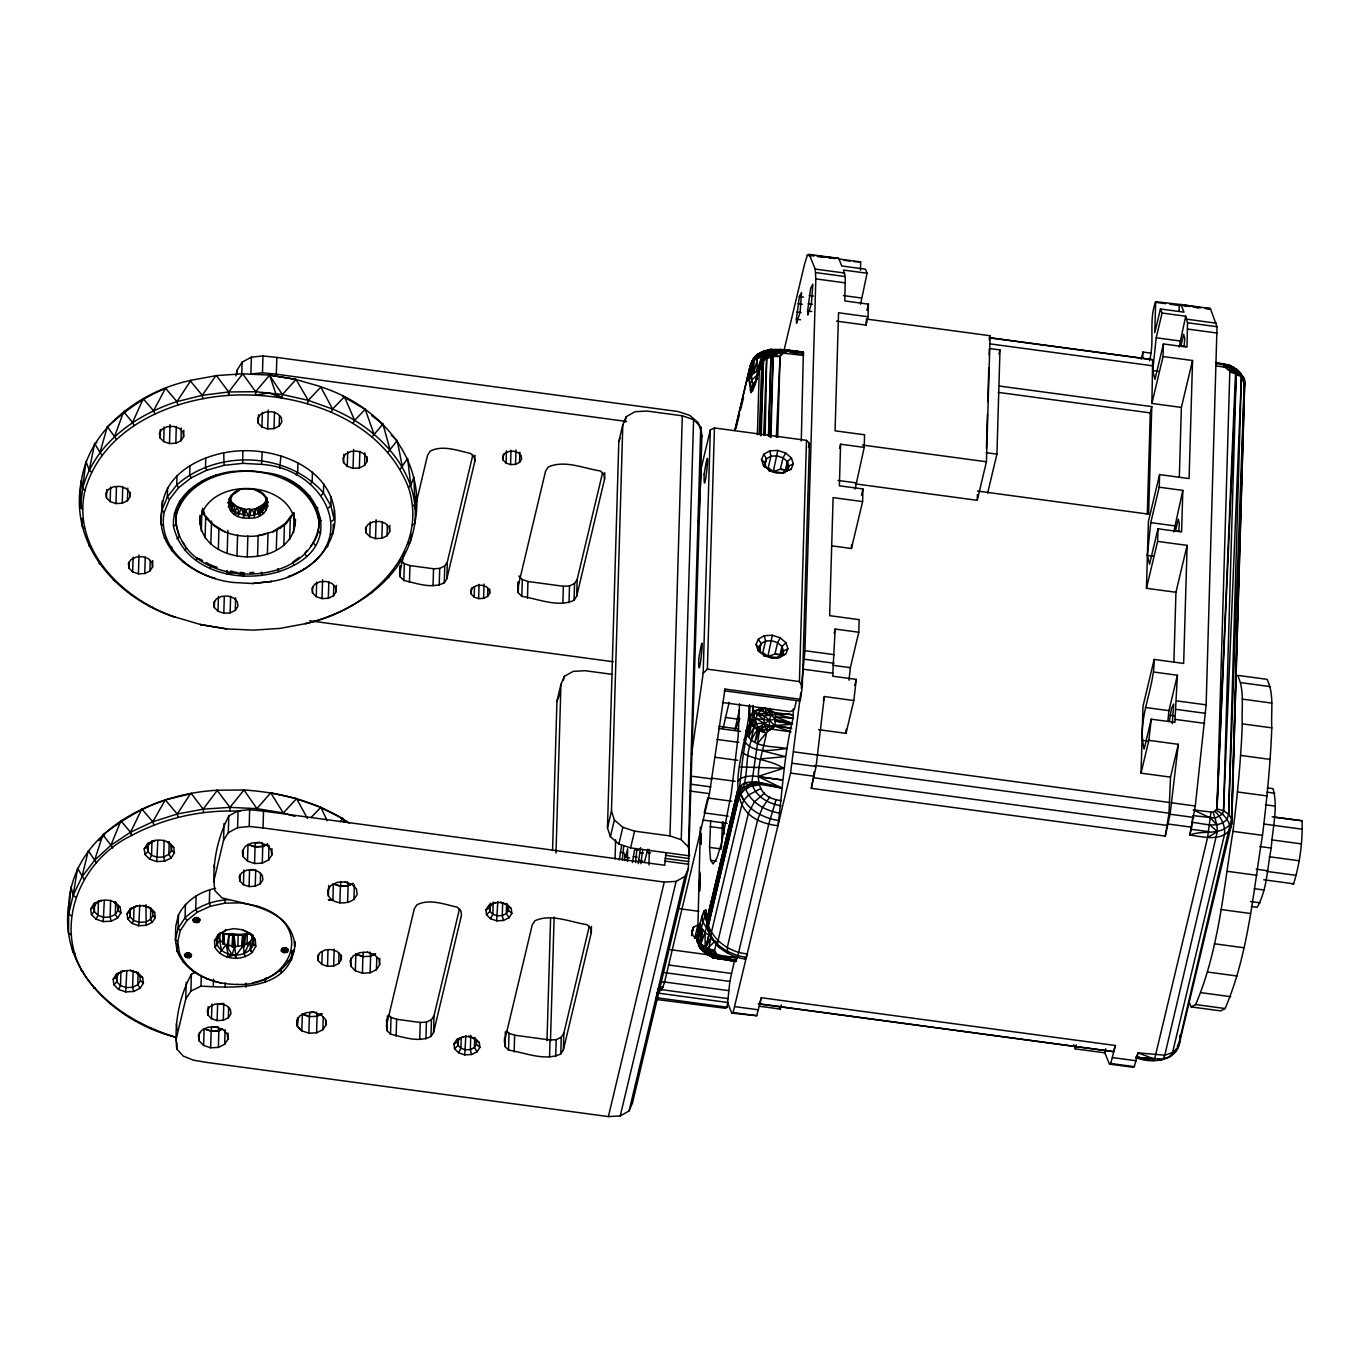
<?xml version="1.0" encoding="UTF-8"?>
<svg xmlns="http://www.w3.org/2000/svg" width="1371" height="1371" viewBox="0 0 1371 1371"><rect width="100%" height="100%" fill="white"/><g stroke="black" fill="none" stroke-linecap="round" stroke-linejoin="round"><path stroke-width="1.5" d="M1191.159 1006.914L1195.649 1004.549C1218.888 949.966 1223.515 889.419 1232.975 831.357C1237.362 795.643 1240.961 759.825 1242.297 723.854C1241.338 707.83 1244.902 690.281 1237.567 675.355L1267.061 679.331C1274.413 694.257 1270.848 711.806 1271.791 727.847C1270.454 763.801 1266.855 799.619 1262.485 835.333C1253.008 893.395 1248.398 953.942 1225.143 1008.525L1220.653 1010.89L1191.159 1006.914L1188.811 1001.447M706.836 949.675L708.601 948.681L711.395 936.444L705.105 932.674L701.147 927.567L700.17 923.06L697.256 935.845L697.531 942.323L697.188 935.622L702.003 916.205L704.128 910.858L705.739 909.933C704.78 933.325 724.505 951.868 747.469 953.942L745.464 959.134C728.892 956.769 709.304 944.568 708.121 926.488L738.455 797.665C742.019 768.565 742.739 737.992 755.027 710.846L760.477 710.195L764.898 708.019L770.879 710.109L775.489 713.948L793.038 718.473C784.075 753.707 782.55 789.919 778.008 825.77C709.373 817.03 749.457 747.024 749.526 705.054L750.263 722.808C753.793 728.481 759.894 731.754 766.389 732.834L774.084 725.516L753.981 727.453L749.2 717.633L752.936 711.875L753.176 705.482C753.742 715.388 754.633 729.938 766.389 732.834C763.013 755.781 743.493 796.294 781.367 800.613M752.833 390.666L756.244 380.178L751.222 392.534C748.566 381.738 747.692 368.473 753.57 358.277C766.063 343.607 787.228 351.559 803.372 351.953L801.281 441.068M776.654 350.685L772.284 350.53L765.961 355.637L757.049 354.472C748.532 362.252 751.377 376.579 753.142 386.519L751.222 392.534M750.126 390.632L752.182 384.874L757.289 379.27L757.049 354.472L770.896 349.382L776.637 350.102L772.816 350.188M203.594 812.523L203.182 809.164L217.355 790.244C152.061 793.552 72.337 832.471 68.619 905.888C59.124 971.096 116.929 1022.183 175.231 1037.162L176.036 1037.264C145.669 1028.061 116.792 1012.449 95.439 988.611L95.285 988.405C48.345 939.581 74.685 862.548 131.736 835.453L131.959 835.299C165 817.699 202.857 809.421 240.216 811.238M81.592 507.973C71.549 442.542 132.199 392.466 190.843 380.401L176.996 401.634C135.249 415.053 94.171 444.135 82.637 488.522L84.951 490.527C71.481 549.754 123.407 599.984 175.488 617.173L175.042 617.258C116.929 598.047 68.533 545.024 81.437 480.398L82.637 488.522M412.328 525.093L414.762 523.602C420.589 471.058 377.83 427.906 332.553 409.072L320.711 386.811C379.15 405.473 427.683 458.959 414.762 523.602C406.896 577.345 355.5 611.346 306.247 623.514L305.373 623.582C365.697 611.517 430.494 554.158 408.404 487.39C381.155 417.829 298.124 391.095 228.94 395.345L228.323 395.431C169.421 399.509 102.071 429.089 84.951 490.527M700.375 827.073L697.531 942.323L700.221 948.304L707.916 955.193L713.057 954.147L737.118 957.986L735.781 961.448L712.817 957.661L700.838 949.075L699.364 942.254L702.689 929.572L698.165 938.621L704.557 917.01L704.128 910.858M1234.157 368.713L1240.875 374.214L1233.763 367.394L1228.862 364.926L1215.751 362.458M765.172 435.275L766.663 358.448C766.629 343.881 795.9 351.73 803.269 352.124L780.253 349.519L766.783 354.746L774.872 350.599L779.602 352.758L803.783 355.432L786.011 350.822L785.48 349.691L785.052 350.787M223.387 943.865L223.113 933.634L222.89 943.762M248.922 934.079L238.177 935.142L224.159 933.874L223.953 943.916L223.593 933.754L223.216 943.831M232.607 947.172L232.864 935.039L232.419 947.07M233.156 947.207L233.396 935.073L249.333 933.994M242.53 947.087L242.77 934.971L250.533 933.771M243.095 947.035L243.335 934.919L249.573 933.771M252.281 939.478L252.367 935.45L252.178 939.461M233.687 947.155L233.961 935.108L242.53 934.988L242.17 947.018L242.77 934.971L224.159 933.874L224.193 944.533M243.575 946.898L243.849 934.868L247.328 934.319L247.02 944.945M1177.295 1046.296L1179.797 1041.652L1179.951 1035.225C1182.573 1060.143 1153.679 1065.078 1135.599 1057.452L1139.49 1056.972M698.49 927.327L698.062 942.22L698.507 925.185M699.399 891.116L699.913 871.939M700.632 844.262L700.924 833.602M698.062 942.22L698.507 925.099M699.416 890.842L699.861 873.704M700.667 843.731L700.941 833.02M761.351 365.457L761.591 357.008L756.946 370.907L751.771 374.9L749.646 379.099L752.49 361.893L766.355 350.77L770.896 349.382L773.81 353.221M770.965 437.435L773.107 356.494L772.678 355.449L766.406 354.609C759.534 360.813 758.66 370.77 756.381 379.201L760.597 363.778L759.791 369.553M94.599 903.232L94.359 911.612L91.411 914.491L96.021 919.153L103.236 921.62L111.137 921.192L117.598 918.022L120.905 912.932L120.168 907.276L115.558 902.615C108.566 899.033 101.128 899.17 93.965 903.746L90.675 908.836L91.411 914.491M130.211 492.429L130.091 496.61L127.434 500.689L122.259 503.243L115.952 503.568L110.177 501.597L106.492 497.862L106.732 489.481M98.455 900.696L98.027 915.348L96.021 919.153M110.177 501.597L110.605 486.945M104.299 900.558L103.236 921.62M115.952 503.568L116.432 486.808M110.623 900.233L110.126 916.976L111.137 921.192M122.259 503.243L122.756 486.482M115.678 901.861L115.301 914.44L117.598 918.022M127.434 500.689L127.811 488.127M118.077 906.18L117.94 910.361L115.301 914.44L110.126 916.976L103.802 917.319L98.027 915.348L94.359 911.612L93.759 907.105L96.398 903.026L101.574 900.473L100.443 900.576M117.032 975.604L116.843 981.893L113.913 984.772L118.506 989.434L125.721 991.901L133.638 991.473L140.099 988.302L143.407 983.213L142.653 977.574L138.06 972.896L130.399 970.428L138.06 972.896M152.764 560.619L152.575 566.891L149.936 570.97L144.76 573.524L138.437 573.849L132.661 571.878L128.994 568.142L129.182 561.87M120.956 970.976L120.528 985.629L118.506 989.434M132.661 571.878L133.107 557.226M126.8 970.839L125.721 991.901M138.437 573.849L139.002 554.998M130.245 909.059L130.022 916.788L127.726 919.033L132.027 923.403L138.797 925.716L146.2 925.322L152.25 922.34L155.351 917.576L154.649 912.281L150.347 907.91L143.235 905.597L150.347 907.91M134.015 906.917L133.604 920.438L132.027 923.403M133.124 970.514L132.627 987.257L133.638 991.473M144.76 573.524L145.257 556.763M139.756 904.963L138.797 925.716M138.163 972.159L137.803 984.721L140.099 988.302M149.936 570.97L150.244 560.499M145.926 904.637L146.2 925.322M148.137 843.199L147.897 851.58L144.949 854.459L149.559 859.137L156.774 861.588L164.674 861.177L171.135 857.989L174.443 852.899L173.706 847.261L169.096 842.582C162.104 839.018 154.683 839.138 147.52 843.731L144.212 848.82L144.949 854.459M183.817 430.305L183.628 436.595L180.989 440.674L175.814 443.21L169.49 443.553L163.715 441.582L160.03 437.846L160.287 429.466M152.01 840.663L151.564 855.333L149.559 859.137M163.715 441.582L164.143 426.912M270.892 581.493C305.682 576.745 339.854 548.04 334.421 510.235C328.252 468.334 280.678 449.722 242.856 450.716C208.443 451.402 162.858 470.63 161.967 510.201C154.152 551.125 197.664 578.819 233.413 582.469L252.453 583.515L271.612 581.458L252.453 583.515M150.793 907.945L150.467 919.547L152.25 922.34M167.605 487.733L167.331 496.97L161.967 510.201L164.28 512.188C157.425 544.476 186.867 570.353 215.247 578.493L214.373 578.373M157.836 840.543L156.774 861.588M169.49 443.553L170.038 424.684M171.718 546.875L171.615 550.576L173.654 551.468M164.16 840.2L163.663 856.961L164.674 861.177M175.814 443.21L176.293 426.45M319.477 517.193C319.597 594.431 175.231 591.998 175.865 515.839M176.996 475.754L176.722 484.991L167.331 496.97L169.49 499.335L164.28 512.188M175.694 522.06L176.808 509.035M169.216 841.845L168.839 854.407L171.135 857.989M180.989 440.674L181.349 428.095M171.615 846.147L171.495 850.346L168.839 854.407L163.663 856.961L157.339 857.286L151.564 855.333L147.897 851.58L147.297 847.072L149.936 842.994L155.112 840.457L153.98 840.543M189.935 465.609L189.661 474.846L191.203 477.828L178.624 487.682L169.49 499.335M177.339 943.539L177.099 951.217C186.764 974.575 213.636 984.327 237.303 984.447L237.44 984.464M215.538 888.339C200.2 891.373 185.771 900.73 178.504 914.8L178.11 928.253L175.385 939.649L177.099 951.217L179.378 952.537C185.805 970.017 205.804 979.819 221.211 983.076M700.752 426.947L688.431 847.038L689.596 855.847L630.591 847.895L618.852 844.039L610.403 836.721L607.473 827.895L618.818 441.411L622.811 424.65L626.221 416.681L635.047 411.694L646.906 411.043L682.312 415.807L693.572 419.646L700.752 426.947L701.918 435.755L688.345 868.443L632.477 1102.987L629.066 1110.956L620.24 1115.943L608.381 1116.594L207.158 1062.474L193.5 1060.211L183.183 1056.047L176.773 1048.952C174.066 1023.709 179.275 996.306 191.374 974.301L194.751 972.656M176.773 1048.952L176.962 1042.646M185.445 904.414L185.051 917.85L178.11 928.253L180.338 930.481L177.733 941.431L179.378 952.537M175.831 1040.589L185.736 999.065L186.216 982.253M295.468 519.198C295.331 571.793 195.419 568.194 199.926 515.376M201.297 531.04L201.914 510.149M205.77 457.811L205.496 467.065L206.61 470.253L191.203 477.828M185.736 999.065L190.895 991.113L191.374 974.301M205.084 537.946L205.701 517.073M196.122 895.794L195.727 909.23L197.253 912.212L187.004 920.489L180.338 930.481M210.86 544.167L211.528 521.186M228.083 1033.031L227.894 1039.338L224.673 1044.308L218.366 1047.41L210.654 1047.804L203.611 1045.422L199.121 1040.846L199.378 1032.449M190.895 991.113L200.989 986.143L201.297 975.638M214.339 607.524L213.756 603L216.395 598.938L221.571 596.385L227.894 596.059L233.67 598.013L237.337 601.749L237.937 606.273L235.298 610.335L230.122 612.888L223.799 613.231L218.023 611.26L214.339 607.524L214.527 601.235M203.611 1045.422L204.108 1028.61L211.151 1031.009L218.863 1030.598L222.016 1029.055M218.332 549.36L218.949 528.486M209.712 889.59L209.317 903.026L210.311 906.265L197.253 912.212M218.023 611.26L218.452 596.591M223.713 452.773L224.056 465.335L206.61 470.253M207.912 1015.02L207.329 1010.616L209.917 1006.64L214.956 1004.155L221.125 1003.829L226.763 1005.748L230.345 1009.399L230.928 1013.803L228.357 1017.779L223.302 1020.264L217.132 1020.59L211.511 1018.67L207.912 1015.02L208.169 1006.622M200.989 986.143C235.521 987.891 289.041 991.85 294.936 945.767C291.218 909.179 250.208 905.357 222.016 897.885L214.836 890.584C211.442 865.358 217.423 838.161 228.803 815.865L238.074 810.878L249.659 809.678L263.523 811.118L664.746 865.255L665.998 852.659M210.654 1047.804L211.151 1031.009M211.511 1018.67L211.939 1003.966M223.799 613.231L224.296 596.471M213.328 985.492L213.499 979.185M227.175 553.336L227.843 530.354M217.132 1020.59L217.629 1003.778L223.799 1003.452L223.302 1020.264M219.771 941.192L220.011 932.708M213.67 881.793L223.559 840.252L224.056 823.457M230.122 612.888L230.619 596.128M237.252 373.94L237.372 369.742L242.101 362.15L251.39 357.163L262.975 355.963L276.839 357.42L678.062 411.54L689.784 415.396L698.25 422.714L701.164 431.539M218.366 1047.41L218.863 1030.598M222.685 941.62L222.925 933.6L222.753 943.659M223.559 840.252L228.306 832.677L228.803 815.865M241.742 374.763L242.101 362.15M235.298 610.335L235.658 597.773M236.96 555.855L237.577 534.981M225.118 987.086L225.238 982.887M224.673 1044.308L225.101 1029.604M242.856 450.716L242.684 463.347L224.056 465.335M228.563 947.344L228.94 934.611L224.159 933.874M228.357 1017.779L228.666 1007.274M232.299 947.07L232.642 935.022M228.306 832.677L237.577 827.673L238.074 810.878M251.39 357.163L250.893 373.975L262.478 372.775L276.342 374.214L626.616 421.48M247.26 556.849L247.86 535.958M237.869 945.767L238.177 935.142M239.839 881.005L239.257 876.6L241.844 872.624L246.9 870.139L253.052 869.814L258.691 871.733L262.289 875.384L262.872 879.788L260.284 883.764L255.229 886.232L249.076 886.557L243.438 884.655L239.839 881.005L240.028 874.698M271.989 848.752L271.801 855.041L268.579 860.011L262.272 863.13L254.56 863.524L247.517 861.125L243.027 856.567L243.215 850.277M243.438 884.655L243.867 869.951M258.245 423.228L257.645 418.721L260.301 414.642L265.477 412.105L271.784 411.763L277.559 413.734L281.244 417.47L281.843 421.994L279.204 426.055L274.029 428.609L267.705 428.934L261.93 426.981L258.245 423.228L258.502 414.847M247.517 861.125L248.014 844.33L255.057 846.73L262.752 846.318L267.499 843.988M237.577 827.673L249.179 826.473L249.659 809.678M262.478 372.775L262.975 355.963M257.542 556.232L258.159 535.341M261.93 426.981L262.358 412.311M245.906 987.274L246.026 983.076M249.076 886.557L249.556 869.762L253.669 869.54M262.255 451.762L261.535 464.358C329.383 468.985 363.452 548.794 288.338 576.591L289.555 576.42M251.973 939.512L252.075 935.485M254.56 863.524L255.057 846.73M267.705 428.934L268.253 410.083M253.669 938.004L253.481 944.311C247.843 958.603 224.313 958.295 217.372 945.253L216.909 939.375L220.063 933.977L226.215 930.155L218.058 934.645L214.493 940.729L215.024 947.378C222.239 960.231 241.519 961.482 252.247 952.382L255.794 946.298L255.263 939.666L250.756 933.788L242.29 929.727L250.756 933.788M255.229 886.232L255.726 869.437M267.379 554.055L267.996 533.165M260.284 883.764L260.593 873.258M274.029 428.609L274.508 411.848M688.345 868.443L684.934 876.412L676.126 881.399L664.25 882.067L263.043 827.93L263.523 811.118M276.342 374.214L276.839 357.42M262.272 863.13L262.752 846.318M279.204 426.055L279.513 415.584M276.274 550.405L276.891 529.532M268.579 860.011L269.007 845.307M265.374 982.407L265.511 978.191M280.935 455.858L279.701 468.351M283.831 545.469L284.431 524.596M289.675 539.471L290.344 516.507M293.548 532.702L294.114 513.902M281.209 973.033L281.329 968.834M297.953 462.781L297.678 472.035L296.239 475.086M291.475 960.317L291.715 951.902M294.936 945.767L295.056 941.569M312.451 472.207L312.177 481.461L310.343 484.254M297.593 1017.83L297.336 1026.245L301.826 1030.803L308.869 1033.203L316.581 1032.791L322.888 1029.69L326.109 1024.72L326.229 1020.521M336.341 585.383L336.152 591.672L333.513 595.734L328.337 598.287L322.014 598.613L316.238 596.659L312.554 592.906L312.742 586.634M316.238 596.659L316.667 581.99M323.71 483.655L323.436 492.892L330.874 505.796L334.147 519.472L331.713 521.22M308.869 1033.203L309.366 1016.408L302.323 1014.009L301.826 1030.803L298.021 1026.93M322.014 598.613L322.562 579.762M327.823 542.813L327.72 546.498L325.458 547.509M328.337 598.287L328.834 581.527M331.148 496.542L330.874 505.796L328.526 507.904M341.43 955.33L341.31 959.529L338.723 963.505L333.667 965.989L327.515 966.315L321.877 964.396L318.278 960.745L318.466 954.439M316.581 1032.791L317.078 1015.997L321.808 1013.666M333.342 524.03L333.084 533.285L330.668 534.639M321.877 964.396L322.236 951.8M333.513 595.734L333.821 585.263M322.888 1029.69L323.265 1017.093M344.909 881.964L351.936 884.364L356.426 888.922L357.163 894.423L353.941 899.393C346.246 904.774 333.873 904.26 328.389 895.948L328.697 885.443M327.515 966.315L327.995 949.503M367.325 457.16L367.205 461.359L364.549 465.437L359.373 467.974L353.05 468.316L347.291 466.346L343.607 462.61L343.847 454.229M347.291 466.346L347.72 451.676M333.667 965.989L334.164 949.178M339.905 902.906L340.402 886.094L333.359 883.695L332.879 900.507L328.32 899.736L332.69 900.319M353.05 468.316L353.615 449.465M338.723 963.505L339.031 952.999M359.373 467.974L359.87 451.213M347.617 902.495L348.114 885.683L352.844 883.352M364.549 465.437L364.926 452.858M379.836 958.398L379.647 964.704L376.425 969.674L370.119 972.776L362.407 973.187L355.363 970.788L350.89 966.229L351.13 957.815M353.941 899.393L354.369 884.689M389.878 525.35L389.69 531.64L387.05 535.718L381.875 538.255L375.551 538.597L369.776 536.627L366.108 532.891L366.28 526.601M355.363 970.788L355.86 953.976L362.904 956.375L362.407 973.187M369.776 536.627L370.204 521.957M375.551 538.597L376.1 519.746M381.875 538.255L382.372 521.494M370.119 972.776L370.616 955.964L375.346 953.65M387.05 535.718L387.359 525.247M376.425 969.674L376.802 957.061M386.331 1026.125L414.282 908.853L416.853 904.877C429.226 898.365 444.53 904.397 457.297 907.174L460.896 910.824L461.479 915.228L433.544 1032.5L430.957 1036.459C418.583 1042.971 403.28 1036.956 390.512 1034.18L386.913 1030.529L386.519 1019.818M474.966 455.206L474.794 461.513L446.843 578.785L444.273 582.761C431.899 589.256 416.595 583.241 403.828 580.464L400.229 576.814L399.835 566.12M386.913 1030.529L387.359 1015.825M400.229 576.814L400.538 566.309M390.512 1034.18L391.009 1017.368L388.61 1014.934M403.828 580.464L404.308 563.67L400.726 560.019M396.133 1036.099L396.63 1019.287L391.009 1017.368M409.449 582.384L409.946 565.572L404.308 563.67M419.749 1039.269L420.229 1022.475L396.63 1019.287M433.047 585.571L433.544 568.759L409.946 565.572M425.918 1038.944L426.398 1022.149L431.454 1019.664L434.024 1015.688L459.525 908.699M439.217 585.246L439.714 568.434L444.77 565.949L447.34 561.973L472.824 455.001M430.957 1036.459L431.454 1019.664M444.273 582.761L444.77 565.949M433.544 1032.5L434.024 1015.688M446.843 578.785L447.34 561.973M458.222 1039.252L458.051 1045.37L454.606 1048.729L458.548 1052.757L464.752 1054.865L471.538 1054.505L477.091 1051.763L479.919 1047.393L479.284 1042.56L475.343 1038.533L468.608 1036.425L475.343 1038.533M489.824 589.136L489.704 593.215L487.63 596.385L483.586 598.373L478.668 598.63L474.16 597.105L471.281 594.191L471.47 588.056M461.222 1038.087L460.913 1048.284L458.548 1052.757M474.16 597.105L474.452 586.908M465.849 1035.533L464.752 1054.865M478.668 598.63L479.079 584.354M470.767 1035.276L470.356 1049.569L471.538 1054.505M483.586 598.373L484.014 584.097M474.692 1037.367L474.4 1047.581L477.091 1051.763M487.63 596.385L487.87 588.228M490.218 903.181L489.978 911.355L486.534 914.714L490.475 918.724L496.679 920.832L503.465 920.472L509.018 917.747L511.846 913.377L511.212 908.527L507.27 904.517L500.552 902.392L507.27 904.517M503.208 460.159L502.746 456.646L504.802 453.458L508.847 451.47L513.782 451.213L518.289 452.738L521.151 455.669L521.631 459.182L519.558 462.37L515.53 464.358L510.595 464.615L506.088 463.072L503.208 460.159L503.397 454.041M493.2 902.032L492.84 914.268L490.475 918.724M506.088 463.072L506.447 450.836M497.776 901.518L496.679 920.832M510.595 464.615L511.006 450.322M502.643 903.3L502.283 915.537L503.465 920.472M515.53 464.358L515.942 450.065M506.619 903.352L506.327 913.549L509.018 917.747M519.558 462.37L519.866 452.156M591.467 926.436L591.278 932.743L563.344 1049.997L560.756 1053.973C544.647 1061.514 525.042 1052.551 508.521 1050.1L504.922 1046.45L504.459 1037.847M508.504 906.3L508.384 910.378L506.327 913.549L502.283 915.537L497.347 915.794L492.84 914.268L489.978 911.355L489.498 907.825L491.572 904.654L495.617 902.666L494.28 902.769L488.727 905.494L485.9 909.864L486.534 914.714M604.782 472.721L604.594 479.027L576.66 596.299L574.072 600.275C557.963 607.816 538.357 598.853 521.82 596.385L518.238 592.735L517.844 582.041M504.922 1046.45L505.351 1031.746M518.238 592.735L518.546 582.229M508.521 1050.1L509.001 1033.288L506.619 1030.855M521.82 596.385L522.317 579.573L518.735 575.94M514.142 1052.02L514.639 1035.208L509.001 1033.288M527.458 598.304L527.955 581.493L522.317 579.573M546.995 1040.589L550.576 918.878M552.564 850.551L556.952 701.078L560.945 684.318L564.355 676.349L573.181 671.362L585.04 670.71L612.117 674.361M549.548 1056.784L550.045 1039.989L514.639 1035.208M562.864 603.086L563.361 586.274L527.955 581.493M550.491 1040.932L554.124 917.079M555.992 853.019L560.945 684.318M555.718 1056.458L556.215 1039.664L561.253 1037.179L563.841 1033.203L589.324 926.213M569.034 602.76L569.513 585.948L574.569 583.463L577.157 579.487L602.64 472.515M560.756 1053.973L561.253 1037.179M574.072 600.275L574.569 583.463M563.344 1049.997L563.841 1033.203M576.66 596.299L577.157 579.487M607.473 827.895L611.466 811.152L622.811 424.65M615.065 858.88L615.63 839.686M624.593 860.56L624.782 854.184M648.997 865.032L649.237 849.352M688.431 847.038L681.25 839.755L669.973 835.916L682.312 415.807M681.25 839.755L693.572 419.646M691.532 754.855L703.169 673.298L710.315 429.98L714.445 427.958L806.491 440.365L809.438 443.364L802.292 686.665L800.493 699.279L799.773 700.975L724.248 690.795L724.968 689.082L800.493 699.279M699.553 891.15L699.861 880.508M700.924 844.313L701.249 833.671M703.169 673.298L707.367 669.151L714.445 427.958M739.5 703.7L738.198 736.107L731.274 793.449L721.557 843.045L716.93 858.006L713.143 863.97L710.589 860.303L709.578 847.398L710.692 820.578M722.483 822.172L721.369 848.992L709.578 847.398M656.743 999.493L725.67 1008.319L727.127 1007.239L729.869 981.43L734.41 960.882M744.179 739.192L745.396 742.516C755.901 754.736 773.261 749.56 787.005 748.583C773.638 745.79 749.337 748.635 746.081 730.4L750.263 722.808L749.063 717.838L749.44 705.071M757.375 434.744L759.363 366.64L762.927 358.414L766.406 354.609L780.253 349.519L783.167 353.358L780.065 356.46L776.329 437.418M768.583 436.338L770.948 357.146L768.463 435.927M777.7 437.332L780.065 356.46L772.678 355.449L762.207 360.265L756.381 379.201M793.432 708.618L793.038 718.473L775.232 716.656L792.472 723.442L774.752 721.026L792.352 724.231L769.508 725.842L766.783 728.755L761.882 731.24L759.688 730.966L754.821 742.311L757.769 729.783C742.191 747.675 750.88 773.861 740.768 793.929C746.715 809.576 763.287 818.179 779.054 820.646M802.292 686.665L799.413 681.558L806.491 440.365M801.298 688.311L804.931 650.711L815.831 278.896L815.214 269.076L809.198 254.406L807.279 255.314L804.571 264.14L784.246 349.451M818.624 729.646L846.01 733.348L853.825 700.53L856.241 679.382L832.643 676.194L835.179 629.049L858.777 632.237L850.346 667.66L849.009 680.239M855.093 489.104L864.21 447.392L840.594 444.204L839.378 485.797L862.976 488.984L862.616 501.597L851.442 548.503L832.471 545.932M860.525 304.259L867.089 273.24L843.473 270.053L845.29 276.582L844.81 300.952L868.409 304.139L868.032 316.752L866.044 325.116L836.533 321.14M846.01 733.348L846.13 729.269M851.442 548.503L851.562 544.424M860.44 270.173L860.68 261.912L839.035 258.999M866.044 325.116L866.164 321.054M858.777 632.237L859.154 619.641L829.644 615.665L833.105 497.604L862.616 501.597M864.21 447.392L864.57 434.796L835.076 430.82L838.538 312.759L868.032 316.752M855.435 483.877L977.249 500.312L977.403 494.76M986.435 448.437L987.428 414.419M987.806 401.669L988.799 367.651M989.177 354.883L989.365 348.508L999.99 349.948L996.923 454.127L987.634 493.114M977.249 500.312L986.417 461.77L990.119 335.741L866.215 319.032M1142.746 358.328L1142.917 352.056L1150.8 353.118M1147.304 514.108L1150.286 412.894L1151.777 406.604L999.682 386.091M1167.355 825.462L813.346 777.7L811.289 788.342L1165.299 836.104L1169 813.192L1170.526 777.117L1141.032 773.141L1142.986 706.339L1154.159 659.434L1183.653 663.427L1187.132 545.367L1157.621 541.391L1157.998 528.795L1181.596 531.965L1182.813 490.39L1159.215 487.202L1159.575 474.589L1189.085 478.582L1192.547 360.522L1163.054 356.546L1163.413 343.95L1187.012 347.12L1187.509 322.751L1185.692 316.221L1162.094 313.034L1160.432 308.972L1184.03 312.16L1180.911 304.551L1155.684 301.706C1148.384 320.454 1155.033 341.482 1149.395 360.779M1173.902 661.85L1175.941 592.272L1146.447 588.296L1148.401 521.511L1159.575 474.589M1151.777 406.604L1148.624 514.159L977.523 491.058M1179.334 477.005L1181.374 407.427L1151.88 403.451L1152.685 359.699L989.262 337.643M1155.684 301.706L1154.776 332.673L1160.432 308.972M1153.782 672.047L1177.398 675.235L1174.844 722.363L1151.246 719.192L1144.134 749.063C1136.508 718.97 1154.502 689.459 1154.159 659.434M1179.111 311.097L1179.283 304.893L1189.274 306.299M1223.618 363.521C1227.679 377.711 1248.295 367.154 1244.508 386.948L1231.689 823.868L1229.701 830.055C1219.847 841.931 1202.864 836.55 1189.891 835.093L1195.289 805.994L1206.137 704.848L1217.002 326.726L1210.404 308.526L1180.911 304.551L1201.15 307.79M1157.998 1059.012L1160.74 1060.417L1163.139 1059.08L1164.784 1055.207L1217.328 831.649L1216.9 824.862L1210.593 817.99L1193.25 809.918L1213.232 812.3L1216.985 808.907L1229.804 372.004L1236.231 373.82L1243.24 377.968L1244.714 383.64L1231.689 823.868L1179.797 1041.652M1192.907 815.591L1215.46 818.059L1222.469 814.1L1223.532 810.775L1236.231 373.82L1236.899 372.929L1238.664 375.465L1240.498 373.426L1243.24 377.968L1240.875 373.495L1239.384 373.392M1192.701 817.305L1192.136 822.429C1203.378 823.131 1218.271 829.404 1227.079 819.104L1228.622 814.271L1241.389 377.316L1240.447 373.409L1233.763 367.394L1231.021 367.925M1231.484 818.864L1244.302 381.943L1241.389 377.316L1223.532 810.775L1228.622 814.271L1231.484 818.864L1177.826 1047.838L1172.548 1052.602L1170.44 1056.613L1163.139 1059.08L1135.599 1057.452L1147.321 1058.515M249.505 515.462L249.693 509.532L248.871 518.084C219.788 519.798 224.261 484.717 250.019 489.19C273.737 488.984 273.223 519.712 248.871 518.084L251.527 509.498L257.148 508.367L265.374 503.311L256.326 508.47L254.629 514.708L254.8 508.795L254.321 517.467M761.213 435.738L763.458 360.83L775.729 350.907L786.011 350.582L785.497 352.998L786.011 350.822L803.749 353.05C792.849 351.027 780.442 347.583 770.776 355.209M244.261 515.153L244.466 509.207L243.353 517.621L246.472 509.566L236.103 506.602L229.42 500.312L237.149 506.859L241.553 508.675L243.798 515.119C254.663 517.758 269.504 510.68 266.694 497.57L264.894 508.178L266.471 510.012M759.243 434.47L761.848 362.03C762.499 355.517 770.022 353.341 774.992 350.89L776.037 351.679M770.211 437.486L773.107 356.494L781.641 350.668M1228.622 814.271L1244.302 381.943L1244.371 383.811M243.798 515.119L235.058 511.537L231.888 508.487L230.088 505.265L230.328 499.044L230.054 504.939L228.323 506.807L230.088 505.265L231.048 501.118L229.831 497.604L230.054 504.939M243.404 947.001L243.849 934.868M232.933 947.19L233.396 935.073M233.481 947.224L233.961 935.108L235.418 946.95M242.873 947.053L243.335 934.919M763.698 435.087L766.663 358.448L767.88 354.798L775.729 350.907M268.133 506.259L266.385 504.768L266.42 497.502M760.477 435.601L763.458 360.83L759.465 366.434L754.804 385.2M229.831 497.279L229.66 501.203L227.723 502.883L229.557 501.683L232.522 494.914L239.222 490.407M1223.532 810.775L1216.985 808.907L1235.494 373.615L1228.33 365.8L1216.111 363.555M237.303 984.447C292.743 986.537 316.77 923.454 256.051 905.717M294.371 945.939L294.542 942.066M767.469 731.257C764.624 725.842 761.848 718.832 766.766 713.417L764.898 708.019L769.045 711.6L775.54 712.663C776.037 733.228 771.856 731.189 753.981 727.453L752.645 720.563L753.467 713.64C761.042 714.36 770.416 711.052 774.992 719.312L792.472 723.442M1216.985 808.907L1236.231 373.82M295.382 379.39L321.157 386.725L308.269 400.366L282.409 394.54L269.367 375.106L296.016 379.441L269.624 375.106L255.657 391.712L255.503 395.088L269.076 392.929L281.86 397.881L282.409 394.54L296.016 379.441L308.269 400.366L332.553 409.072L344.429 396.785L354.643 420.4L353.067 423.365M266.437 503.465L266.694 499.215M769.748 450.853L770.948 456.2L768.24 467.614L773.295 471.573L780.339 469.242L785.412 469.859L786.765 471.23L787.382 461.581L791.393 457.948L785.686 453.013L777.768 450.408L769.748 450.853L763.801 454.229L761.505 459.611L763.476 465.557L770.519 471.127L763.476 465.557M764.333 635.698L765.532 641.045L762.807 652.459L767.863 656.418L774.906 654.087L779.996 654.704L781.35 656.075L781.967 646.427L785.977 642.793L780.253 637.858L772.336 635.253L764.333 635.698L758.386 639.075L756.072 644.456L758.043 650.402L765.087 655.972L758.043 650.402M1210.953 812.317L1207.594 837.475L1154.588 1059.132L1153.697 1060.468L1136.559 1057.469L1138.016 1052.877L1164.784 1055.207L1172.548 1052.602L1224.423 834.802C1225.708 826.096 1221.338 817.562 1215.169 811.649M1243.326 381.978L1242.64 377.076M1267.232 787.879L1273.025 788.651C1278.423 807.793 1272.322 828.547 1271.277 848.066C1267.198 867.723 1267.267 889.556 1257.173 907.294L1251.38 906.505M173.483 526.258C171.546 493.954 205.17 474.263 233.618 471.35L250.944 470.681L267.945 472.995C316.05 479.027 345.132 538.752 294.028 565.246C253.806 587.234 185.016 576.78 173.483 526.258L175.916 524.493C174.014 499.952 195.573 481.649 217.149 474.949L216.104 475.069M310.909 546.052C331.182 521.58 310.24 487.236 283.831 478.136L284.979 478.359M244.381 946.778L245.717 934.679L223.593 933.754M297.918 1018.19L297.336 1026.245L296.616 1020.744L299.838 1015.774L306.144 1012.672L313.856 1012.261L320.9 1014.66L325.39 1019.219L326.109 1024.72M623.754 845.736L622.245 860.08M636.847 849.712L635.544 862.633M638.252 863.644L640.497 847.655M642.759 849.352L640.84 863.679M796.362 319.186L799.396 296.53L801.555 292.417L800.116 312.04L796.568 323.35L796.362 319.186L800.578 319.751M807.639 310.943L810.655 288.287L812.832 284.174L811.392 303.814L807.827 315.107L807.639 310.943L811.855 311.508M1184.201 345.663L1184.733 338.483L1183.67 334.301L1180.979 345.612L1185.195 346.195M1178.786 530.508L1179.317 523.328L1178.255 519.146L1175.564 530.457L1179.78 531.023M1291.876 883.781L1293.624 883.798C1299.794 863.507 1302.793 841.965 1302.056 820.766L1272.185 816.739M162.241 500.946L160.904 523.996L163.235 525.624M333.804 518.118L334.421 510.235M68.721 913.943L70.949 886.78L73.211 895.057L68.721 913.943L71.052 915.794M199.686 523.722C203.354 475.48 292.743 477.519 295.279 525.453M1163.413 343.95L1154.982 379.373L1152.737 370.547L1156.199 337.78L1162.094 313.034M1157.998 528.795L1149.549 564.218L1147.304 555.392L1150.766 522.625L1159.215 487.202M1179.146 347.103L1185.692 316.221M1173.73 531.948L1182.813 490.39M1167.869 720.889L1168.949 710.658L1177.398 675.235M698.507 522.574L701.335 467.682L710.315 429.98M727.487 1002.561L731.84 1013.135L733.108 1012.518L790.553 773.073L800.818 692.544M853.825 700.53L824.331 696.554L816.088 766.475L811.289 788.342M1141.032 773.141L1148.847 740.34L1151.246 719.192M1165.299 836.104L1170.097 814.237L1178.34 744.316L1148.847 740.34M228.323 395.431L228.717 391.969L242.684 373.82L269.624 375.106L275.777 393.546L281.86 397.881M82.637 509.361L80.289 507.63L81.266 499.592M412.5 506.156L414.933 504.391L415.91 496.353L414.608 506.979M80.289 507.63L85.945 461.513L89.252 469.996L91.48 472.275M411.283 534.159L410.272 542.47L407.89 543.704M735.404 960.351L735.781 961.448L712.817 957.661L702.243 949.195L700.958 943.608L702.689 929.572M187.433 957.832L188.118 952.794L191.409 954.473L190.809 956.992L189.284 957.729L185.753 957.249L184.502 954.85L186.782 952.896L190.329 953.376M195.813 922.649L196.499 917.61L199.789 919.29L199.189 921.809L197.664 922.546L194.134 922.083L192.883 919.667L195.162 917.73L198.709 918.193M211.083 1031.266L211.665 1026.965L217.989 1026.639L218.983 1030.855L211.083 1031.266L203.868 1028.816M267.739 844.176L262.889 846.575L254.989 846.987L255.554 842.685L259.77 842.462M284.105 952.725L284.791 947.687L288.081 949.366L287.482 951.868L284.105 952.725L281.346 951.046L281.946 948.543L287.002 948.269M322.048 1013.855L317.198 1016.254L309.298 1016.665L309.88 1012.364L314.096 1012.141M353.101 883.558L348.251 885.94L340.351 886.352L340.916 882.067M375.603 953.839L370.736 956.221L362.835 956.65L363.418 952.348M619.264 860.028L621.577 845.718M627.472 861.554L627.627 848.735L625.587 857.321L629.546 857.852M632.442 862.582L634.584 849.677L638.509 850.209M777.768 450.408L773.295 471.573M772.336 635.253L767.863 656.418M813.62 775.66L814.168 771.565M1169.309 721.523L1171.52 708.139L1173.696 704.009L1172.256 723.648M261.758 506.259L260.541 506.533L261.278 511.811L263.472 513.268L262.152 511.16L263.095 504.459L262.889 510.355L263.832 503.86L265.974 500.638L266.385 504.768M657.566 992.638L662.022 989.331L664.472 982.493L709.458 793.655L724.968 689.082M752.936 711.875L760.511 708.156L763.818 707.967L757.289 713.914L751 740.014M1216.488 810.45L1222.469 814.1L1227.079 819.104L1229.616 824.708C1219.659 836.121 1202.641 829.609 1189.891 835.093L1191.862 824.142M227.26 945.013L228.94 934.611L231.596 934.902L221.451 932.966M75.491 897.2L73.211 895.057L77.581 868.254L84.077 879.394M261.278 511.811L259.308 515.822L258.348 513.491L259.393 507.064L259.239 512.977L260.541 506.533L262.152 511.16M751.771 374.9L754.101 360.693L753.81 373.323L758.489 354.643L766.355 350.77L776.654 350.445M738.318 780.904L740.34 778.608L745.378 776.603L752.388 775.832L782.224 779.962L758.643 776.74L781.744 787.999C775.695 786.08 733.708 772.661 740.768 793.929L751.942 781.933L759.62 729.252L765.052 726.373M762.67 362.064L763.321 355.312L768.034 351.559L772.284 350.53M723.203 727.915L729.132 702.329M734.993 729.509L739.483 709.595M89.252 469.996L94.65 443.467L96.895 442.49M760.031 369.759L761.933 360.659L763.767 359.613M751.668 364.635L752.576 360.522L751.565 364.617M227.106 570.473L226.369 573.781L233.721 572.358M734.993 430.323L750.108 366.297C752.113 358.499 757.872 352.981 765.515 350.462L770.245 352.621L752.85 360.145L750.006 366.503L734.753 430.58M744.881 783.578L749.217 784.743L755.421 783.578L781.744 787.999L755.301 782.018L743.648 787.297L739.706 790.776L740.648 794.169L738.455 797.665L707.487 922.854L708.156 930.532L707.487 922.854L739.62 787.125L737.632 790.519L706.973 919.907L708.156 930.789L713.777 940.883L717.153 941.946M235.881 375.98L237.372 369.742M178.504 914.8L175.779 926.213L175.385 939.649L177.733 941.431M399.647 572.41L404.548 551.845M414.847 508.641L427.581 455.138L430.168 451.162C442.542 444.667 457.845 450.682 470.613 453.458L474.212 457.109L474.794 461.513M517.655 588.33L545.589 471.058L548.177 467.083C564.286 459.542 583.892 468.505 600.429 470.973L604.011 474.623L604.594 479.027M563.464 680.067L564.355 676.349M624.885 422.268L626.221 416.681M504.339 1042.046L532.274 924.774L534.861 920.798C550.971 913.257 570.576 922.22 587.114 924.688L590.695 928.338L591.278 932.743M610.403 836.721L614.379 819.978L611.466 811.152M618.852 844.039L622.845 827.296L614.379 819.978M630.591 847.895L634.584 831.134L669.973 835.916M644.336 862.496L647.712 849.317M608.381 1116.594L664.25 882.067M764.47 467.031L766.44 458.754L763.801 454.229M620.24 1115.943L676.126 881.399M629.066 1110.956L684.934 876.412M785.412 469.859L787.382 461.581L783.047 457.828L777.031 455.858L770.948 456.2L766.44 458.754L764.692 462.85L766.183 467.374M788.034 469.67L788.873 466.106L787.382 461.581M691.464 935.553L693.418 927.362L697.925 924.808L694.686 938.398M759.037 651.876L761.008 643.599L758.386 639.075M808.444 447.494L809.438 443.364M737.632 790.519L706.973 919.238L709.338 931.337L708.156 930.789M708.121 926.488L738.661 798.333L740.648 794.169L743.785 800.338L741.78 804.914L711.241 933.068L711.189 937.198L719.689 947.755M779.996 654.704L781.967 646.427L777.631 642.673L771.616 640.703L765.532 641.045L761.008 643.599L759.26 647.695L760.751 652.219M782.601 654.515L783.458 650.951L781.967 646.427M716.228 943.437L714.462 951.183L719.124 956.718L736.433 960.368L718.695 957.832L735.781 961.448M866.918 310.394L868.409 304.139M839.6 448.386L840.594 444.204M796.414 700.615L794.272 709.595L790.142 711.635L722.38 702.5M861.485 495.239L862.976 488.984M834.185 633.231L835.179 629.049M823.354 700.65L824.331 696.554M731.84 1013.135L756.706 1015.705L761.402 997.745L1115.411 1045.507L1110.716 1063.468L1109.447 1064.085L1104.837 1052.859L1105.814 1048.746M854.819 685.363L856.241 679.382M759.26 1006.228L780.322 1009.073L781.299 1004.977M989.159 339.802L990.119 335.741M999.013 354.044L999.99 349.948M1141.22 359.236L1142.917 352.056M1151.88 403.451L1163.054 356.546M1181.374 407.427L1192.547 360.522M1146.447 588.296L1157.621 541.391M1175.941 592.272L1187.132 545.367M1104.837 1052.859L1075.344 1048.866L1076.321 1044.771M1170.526 777.117L1178.34 744.316M1109.447 1064.085L1133.046 1067.272L1134.314 1066.655L1138.016 1052.877L1154.588 1059.132M73.211 895.057L81.917 877.012L88.31 850.791L96.57 862.873M736.004 428.369L739.517 413.973M740.529 409.86L743.545 397.521M747.555 381.069L749.063 374.9M249.865 949.983L252.247 952.382L250.327 949.692L253.258 937.867M714.959 941.089L706.596 949.52L705.705 947.738L708.927 934.953L705.328 949.486L710.658 954.644L718.267 958.946L719.415 955.604M717.359 954.936L712.817 957.661L700.838 949.075L698.525 945.407L700.958 943.608L707.95 923.831L704.557 917.01L705.962 916.222L705.739 909.933M307.344 403.64L308.269 400.366M693.418 927.362L691.789 933.12L693.418 927.362L691.67 931.44L693.16 935.965L697.496 939.718M102.054 455.052L99.98 452.533L107.332 426.707C124.984 411.249 144.212 396.373 166.748 388.062L165.514 388.233L153.552 410.803L154.854 413.905M735.73 728.669L739.843 718.353M219.549 953.239L226.061 944.705L234.578 946.624L236.343 958.432L234.338 954.936L227.14 957.198L228.117 953.942L226.061 944.705L219.703 940.198L217.629 935.656M770.228 729.749C768.805 723.768 768.668 716.553 773.398 711.977M227.14 957.198L232.11 954.816L234.578 946.624L243.284 945.527L250.208 941.654L252.847 937.336M764.144 466.226L766.44 458.754L764.607 464.358M758.711 651.071L761.008 643.599L758.574 651.071M701.918 435.755L701.112 437.28M761.402 997.745L759.465 1003.88L1113.475 1051.626L1115.411 1045.507M1176.661 1048.249L1175.427 1052.14L1166.79 1058.378L1163.671 1057.881M81.917 877.012L94.599 860.251L102.859 834.836C121.556 820.766 141.624 807.468 164.434 800.527M776.14 799.482L768.84 823.8L737.461 957.404L738.318 956.067M774.084 725.516L772.696 729.389L773.998 725.91L791.701 728.412L774.187 724.985L765.001 716.21L757.289 713.914L755.027 710.846M116.398 439.32L114.547 436.578L123.664 411.66L125.498 411.146M176.688 513.2C197.681 453.064 309.692 458.548 319.306 523.431M408.404 487.39L410.786 485.351L413.905 477.177L414.933 504.391M775.695 350.65L776.123 349.554M236.103 506.602L237.149 506.859L235.058 511.537L230.379 510.509L233.55 504.271L232.162 503.774M209.969 568.485L211.22 565.349L206.061 562.47M331.285 412.208L332.553 409.072M94.599 860.251L110.948 845.204L120.871 820.801L122.567 820.389M786.765 471.23L788.873 466.106L793.363 463.912L791.393 457.948M781.35 656.075L783.458 650.951L787.931 648.74L785.977 642.793M749.611 385.114L751.754 380.11L756.929 375.277M747.041 734.907L751.514 724.368L748.6 736.913L756.038 723.631L754.941 721.197L750.897 721.437M618.818 441.411L620.189 438.223M556.952 701.078L560.362 693.109M793.363 463.912L791.067 469.293L782.618 472.755L787.125 470.202L788.873 466.106M787.931 648.74L785.634 654.138L779.688 657.497L771.102 657.926L777.186 657.6L781.71 655.047L783.458 650.951M252.71 982.733C270.55 979.048 288.835 968.286 294.199 949.795L291.783 951.166M754.427 357.42L757.306 358.311L758.917 354.712L766.355 350.77L756.878 355.106L752.85 360.145M739.706 790.776L706.973 919.907L707.436 923.934L706.716 913.549L707.247 927.104L709.338 931.337M134.152 425.49L132.559 422.542L143.235 398.721L144.778 398.395M215.024 947.378L219.703 940.198L221.382 950.446M708.601 948.681L710.658 954.644L702.243 949.195L697.531 942.323L697.256 935.845L701.147 927.567M238.194 516.113L240.953 508.59M143.269 808.804L141.864 809.061L130.502 832.266L110.948 845.204L102.859 834.836M701.267 949.16L700.221 948.304L714.514 950.617L705.705 947.738L711.395 936.444M245.289 956.718L244.192 953.531L250.208 941.654L250.327 949.692M860.68 261.912L854.253 261.655M194.134 922.083L196.499 917.61L199.789 919.29M185.753 957.249L188.118 952.794L191.409 954.473M282.426 952.142L284.791 947.687L288.081 949.366M759.363 366.64L761.848 362.03M785.686 453.013L783.047 457.828L780.339 469.242L786.32 470.064M780.253 637.858L777.631 642.673L774.906 654.087L780.904 654.892M273.789 531.468L272.795 531.64L284.877 523.859L294.028 512.617L286.35 523.379L280.592 527.835L273.789 531.468L257.559 535.838L265.46 534.227M153.929 824.965L152.798 821.777L165.308 799.893L191.769 793.483L190.569 793.569L177.236 814.014L152.798 821.777L130.502 832.266L120.871 820.801M762.207 360.265L767.434 354.746M195.727 560.55L197.441 557.671M1226.171 367.685L1228.862 364.926L1240.498 373.426C1237.67 372.775 1224.474 359.785 1224.029 367C1231.004 368.748 1236.796 365.868 1240.875 374.214M712.817 957.661L713.366 956.769L709.321 954.627M400.143 469.276L407.633 458.411L410.786 485.351M802.721 353.033L803.269 352.124L789.096 351.096M755.421 357.865L757.478 354.626L765.635 350.753L766.68 351.542M749.063 717.838L753.467 713.64M127.726 919.033L127.023 913.754L130.125 908.973L137.066 905.923L130.125 908.973M127.023 913.754L132.01 908.407M148.873 907.516L152.455 911.167L153.038 915.571L150.467 919.547L145.412 922.032L139.242 922.357L133.604 920.438L130.022 916.788L129.44 912.383M113.913 984.772L113.159 979.134L116.466 974.027L124.076 970.771L116.466 974.027M113.159 979.134L116.261 977.386L118.9 973.307M136.175 972.399L139.842 976.135L140.442 980.642L137.803 984.721L132.627 987.257L126.303 987.6L120.528 985.629L116.843 981.893L116.261 977.386M454.606 1048.729L453.972 1043.897L456.8 1039.526L463.689 1036.682L456.8 1039.526M453.972 1043.897L457.571 1041.857L459.645 1038.67M473.115 1037.95L475.994 1040.88L476.457 1044.394L474.4 1047.581L470.356 1049.569L465.42 1049.826L460.913 1048.284L458.051 1045.37L457.571 1041.857M372.124 436.852L382.955 424.033L371.541 415.43M165.514 388.233L176.996 401.634L202.257 395.311L215.898 375.62L242.684 373.82L255.657 391.712L282.409 394.54M236.258 955.039L243.284 945.527L244.192 953.531M387.942 452.293L397.213 440.537L391.301 435.173M769.834 796.877L762.567 807.485L757.803 819.241L727.281 947.395L727.795 953.411M230.002 810.741L229.968 807.365L243.987 789.97C281.004 792.421 318.552 801.984 349.399 823.217M184.502 550.474L186.593 547.92M757.306 743.785L766.389 732.834M307.155 550.542L304.653 553.558L306.504 556.3M755.61 383.572L753.142 386.519L754.53 384.908M321.294 495.377L323.436 492.892C287.636 451.796 217.046 449.037 176.722 484.991L178.624 487.682M294.902 816.345L283.283 812.986L270.721 792.798L256.908 808.65L229.968 807.365L203.182 809.164L177.236 814.014L165.308 799.893M743.785 800.338L748.549 794.957L760.665 788.685M99.072 840.509L104.813 834.219M307.447 818.47L296.582 798.625L283.283 812.986L256.908 808.65L243.987 789.97L217.029 790.227L229.968 807.365M354.643 420.4L365.2 409.329L373.975 434.076M311.2 817.39L320.865 807.33L327.189 820.749M340.145 821.572L342.956 818.658L344.429 822.377M783.167 353.358L786.011 350.582M193.054 920.986L196.499 917.61L199.96 920.609M184.674 956.17L188.118 952.794L191.58 955.793M281.346 951.046L284.791 947.687L288.253 950.686M757.597 374.986L759.26 373.409M176.945 538.82L179.275 536.644L175.916 524.493M739.74 786.92L743.648 787.297L745.824 789.199L755.421 783.578L758.369 783.527M713.366 956.769L707.916 955.193L702.072 949.178C710.418 960.454 725.31 955.776 737.118 957.986M760.511 708.156L762.019 709.424L759.877 708.464L760.477 710.195L766.766 713.417L770.879 710.109L769.817 708.224M777.391 351.696L772.678 355.449L779.602 352.758L780.785 354.883M758.009 727.83L769.371 720.323L774.992 719.312M299.478 557.26L292.589 562.213L294.028 565.246M764.521 793.175L754.444 801.812L748.532 812.763L717.993 940.917L717.753 944.842L726.801 951.131L737.547 955.587L746.458 957.506M752.645 720.563L755.747 718.473L769.371 720.323M1230.421 368.456L1228.673 369.57L1234.448 372.586L1232.392 367.959L1238.202 373.118L1238.664 375.465M1207.594 837.475L1217.328 831.649L1209.822 824.828M174.306 513.542L176.722 512.188M144.212 848.82L147.297 847.072M192.883 919.667L196.499 917.61L199.189 921.809M184.502 954.85L188.118 952.794L190.809 956.992M214.493 940.729L216.909 939.375M281.175 949.726L284.791 947.687L287.482 951.868M485.9 909.864L489.498 907.825M90.675 908.836L93.759 907.105M758.077 354.609L765.635 350.753M761.419 355.072L768.034 351.559M1227.199 365.783L1228.862 364.926L1232.855 367.531L1229.084 366.365M713.057 954.147L715.165 953.051L709.664 950.034L714.48 956.787M218.983 1030.855L222.222 1029.261M228.631 499.01L230.379 498.153M1235.494 373.615L1236.899 372.929M1209.239 309.092L1205.195 308.441L1210.404 308.526M179.395 501.409L181.64 500.432M399.321 561.493L401.566 560.516M287.105 961.722L289.315 960.797M289.23 518.924L290.875 518.255M386.811 578.014L388.884 577.294M230.979 495.462L232.522 494.914M768.668 354.146L774.187 352.296M316.324 559.145L318.329 558.494M218.058 934.645L220.063 933.977M765.961 355.637L757.306 358.311M284.877 523.859L286.35 523.379M758.677 776.226L783.527 768.274C770.862 759.757 754.393 760.237 741.831 752.559M188.444 490.544L190.398 489.927M147.52 843.731L149.936 842.994M93.965 903.746L96.398 903.026M193.654 918.467L196.499 917.61L197.664 922.546M185.274 953.65L188.118 952.794L189.284 957.729M281.946 948.543L284.791 947.687L285.956 952.622M488.727 905.494L491.572 904.654M278.57 970.942L280.421 970.394M370.718 592.855L372.552 592.323M756.878 355.106L758.489 354.643M766.235 355.243L767.88 354.798M764.041 719.638L757.1 714.48C769.011 718.13 780.939 711.103 793.243 715.045L775.54 712.663M279.341 528.143L280.592 527.835M303.745 569.016L305.39 568.622M234.595 492.532L235.829 492.24M787.125 470.202L791.067 469.293M781.71 655.047L785.634 654.138M739.809 766.937L783.527 768.274M200.92 481.598L202.462 481.255M351.422 605.588L352.981 605.262M228.906 899.667C212.762 900.233 196.721 906.522 185.051 917.85L187.004 920.489M210.311 906.265L225.204 903.078L240.833 902.889L254.149 905.357M224.998 930.326L233.961 928.613L243.147 929.846M306.247 623.514L280.301 628.364L253.378 630.146L226.575 628.895L200.2 624.542L226.575 628.895M175.488 617.173L200.834 624.593M749.217 784.743L752.73 785.994L758.883 784.915M266.814 978.123L268.185 977.883M329.451 615.939L330.685 615.75M228.94 395.345L228.717 391.969L216.412 375.62L189.952 380.47L202.257 395.311L228.717 391.969L255.657 391.712M257.148 508.367L258.348 513.491M698.525 945.407L700.255 945.202M760.819 758.917L785.343 756.603L762.242 750.76M257.954 535.838C237.183 538.152 214.887 532.719 202.994 513.114L212.848 524.253L224.707 531.742M785.103 472.652L776.534 473.081L769.182 470.51M433.544 568.759L439.714 568.434M563.361 586.274L569.513 585.948M345.132 881.844L337.197 882.358L330.874 885.477L327.652 890.447L328.389 895.948M340.402 886.094L348.114 885.683M136.175 905.991L143.578 905.614M195.162 917.73L197.013 917.627M494.28 902.769L501.066 902.409M186.782 952.896L188.632 952.811M283.454 947.789L285.305 947.687M367.634 952.125L359.682 952.656L353.375 955.758L350.153 960.728L350.89 966.229M122.944 970.857L130.845 970.428M420.229 1022.475L426.398 1022.149M462.353 1036.784L469.139 1036.425M550.045 1039.989L556.215 1039.664M756.038 723.631L764.058 723.203L769.508 725.842M191.272 793.535L203.182 809.164M777.186 657.6L779.688 657.497M249.933 572.564L253.755 572.41M780.065 356.46L773.107 356.494L766.663 358.448L763.784 357.557M1152.685 359.699L990.102 337.917M1302.056 820.766L1274.413 817.253M1113.475 1051.626L758.18 1003.846M270.721 792.798L296.582 798.625M242.684 463.347L261.535 464.358M1223.96 364.515L1228.862 364.926M240.028 572.41L244.175 572.787L244.004 576.163L235.555 571.998M1237.345 373.203L1234.517 372.878L1237.053 375.106M788.222 351.25L792.095 351.627M249.179 826.473L263.043 827.93M814.151 255.64L808.033 254.955L814.254 255.76M867.089 273.24L865.409 269.179L841.811 265.991L838.692 258.382L818.247 256.103L824.622 257.114M723.631 959.049L729.526 959.7M807.279 255.314L811.255 255.777M817.219 256.463L823.166 257.131M829.129 257.817L835.093 258.502L828.77 257.645M788.051 351.062L792.027 351.559M255.417 490.184L260.25 492.172M809.198 254.406L838.692 258.382M844.039 260.284L850.174 261.107M1155.393 302.288L1165.607 303.659M1169.686 304.208L1179.9 305.596M815.214 269.076L844.707 273.052M1186.926 319.22L1216.437 323.196M815.779 272.589L845.29 276.582M1187.509 322.751L1217.002 326.726M815.831 278.896L845.341 282.889M1187.543 329.057L1217.054 333.033M843.491 295.588L861.194 297.97M1156.199 337.78L1179.797 340.968M809.267 295.468L813.483 296.033M799.396 296.53L803.612 297.096M808.153 303.762L812.369 304.328M798.008 303.711L802.224 304.276M1216.163 365.937L1224.029 367M796.894 312.005L801.11 312.571M989.554 343.813L1152.977 365.851M1152.737 370.547L1158.632 371.335M998.191 392.363L1150.286 412.894M986.315 452.704L996.923 454.127M862.513 445.061L986.417 461.77M769.097 471.007L783.304 472.926M838.058 480.433L855.761 482.815M1150.766 522.625L1174.381 525.813M1147.304 555.392L1153.217 556.18M1240.704 682.621L1270.197 686.614M1242.315 699.107L1271.808 703.1M804.931 650.711L834.425 654.704M1176.644 700.872L1206.137 704.848M804.434 659.245L833.945 663.221M1176.164 709.39L1205.657 713.366M763.664 655.852L777.888 657.772M832.643 665.278L850.346 667.66M1145.351 707.47L1168.949 710.658M1242.297 723.854L1271.791 727.847M1170.131 715.302L1174.347 715.868M803.475 669.237L832.968 673.212M1175.187 719.381L1204.681 723.374M707.367 669.151L799.413 681.558M309.64 620.789L613.197 661.747M1141.889 740.237L1147.784 741.025M1240.652 755.421L1270.163 759.397M725.242 717.444L737.05 719.038M1267.061 792.164L1274.79 793.209M773.295 729.441L790.998 731.823L773.998 725.91M1237.499 791.958L1266.993 795.934M718.678 726.304L738.643 729.012M718.558 728.447L740.529 731.411M1265.416 804.794L1275.081 806.097M716.913 739.432L738.883 742.397M794.066 751.874L1169.789 802.532M1171.691 802.806L1195.289 805.994M1264.199 824.057L1302.45 829.232M814.991 765.429L1169 813.192M792.489 763.287L816.088 766.475M1170.097 814.237L1193.695 817.424M715.696 757.34L737.667 760.305M1232.975 831.357L1262.485 835.333M790.553 773.073L814.151 776.26M1168.178 824.022L1191.776 827.21M1271.5 839.84L1301.37 843.885M1191.073 829.284L1208.776 831.666M1259.692 846.507L1271.277 848.066M711.138 778.06L735.113 781.281M692.475 776.294L712.149 778.951M1269.255 856.738L1299.125 860.765M691.19 784.246L710.864 786.903M689.802 790.998L709.458 793.655M1256.196 869.197L1267.781 870.756M1266.41 871.356L1296.281 875.384M731.72 801.212L707.762 797.973L704.197 812.883L728.172 816.122M1227.388 871.322L1256.899 875.298M1263.754 879.771L1293.624 883.798M1254.208 888.682L1263.873 889.985M703.186 820.098L727.161 823.337M710.178 826.644L721.986 828.238M1250.489 901.518L1260.138 902.821M1221.047 909.521L1250.541 913.514M710.589 860.303L716.502 861.091M646.752 852.385L650.677 852.916M665.466 855.315L689.082 858.503M639.52 852.642L643.462 853.173M620.292 852.351L624.216 852.882M665.072 858.4L688.67 861.571M633.248 856.601L637.172 857.115M664.866 861.057L688.465 864.244M638.492 860.32L642.433 860.851M1214.295 943.762L1243.805 947.738M1207.56 972.039L1237.07 976.015M679.776 908.75L698.816 911.321M1201.219 992.69L1230.73 996.683M1195.649 1004.549L1225.143 1008.525M670.076 949.623L708.173 954.764M668.482 964.961L731.411 973.461M664.832 972.656L729.869 981.43M663.598 981.859L728.635 990.633M660.548 981.962L664.472 982.493M659.211 986.674L663.136 987.206M658.097 988.799L662.022 989.331M660.925 989.571L728.052 998.619M656.606 992.912L727.932 1002.527M734.925 1006.64L758.523 1009.827M1112.532 1057.589L1136.131 1060.76M655.801 997.625L727.127 1007.239M733.108 1012.518L756.706 1015.705M1110.716 1063.468L1134.314 1066.655M1193.267 306.847L1199.248 307.687M725.585 958.929L729.509 959.494M1183.464 305.544L1189.72 306.521M1193.884 307.173L1198.065 307.824M230.482 571.09L233.858 571.69M206.044 978.637L207.158 978.843M295.759 798.522L320.865 807.33M150.93 1028.456L152.095 1028.696M781.059 805.754C769.388 803.92 757.135 797.562 752.73 785.994M780.236 813.209C766.063 810.981 751.171 803.252 745.824 789.199M344.429 396.785L343.11 396.476L365.2 409.329M151.787 607.216L153.106 607.507M197.373 571.45L198.709 571.758M709.664 950.034L714.462 951.183L715.816 953.616M1229.736 371.438L1234.448 372.586M217.629 528.195L218.726 528.486M169.096 842.582L167.211 842.085L173.706 847.261M115.558 902.615L113.673 902.118L120.168 907.276M319.7 807.091L342.956 818.658L341.225 818.144M128.84 1017.128L130.314 1017.522M297.593 485.797L299.221 486.277M130.999 594.671L132.627 595.151M193.02 971.473L194.665 971.953M211.22 565.349L217.184 567.268M763.75 655.355L771.667 657.943M182.874 562.024L184.605 562.59M622.845 827.296L634.584 831.134M95.285 988.405L93.451 987.788L95.439 988.611M1228.33 365.8L1233.592 367.548L1240.447 373.409M109.509 1003.452L111.274 1004.035M211.511 523.808L212.848 524.253M247.774 844.536L254.989 846.987M333.119 883.901L340.351 886.352M367.394 952.245L374.437 954.644L378.927 959.203L379.647 964.704M355.62 954.182L362.835 956.65M302.083 1014.214L309.298 1016.665M259.222 491.915L264.192 495M113.262 579.95L115.13 580.636M308.458 495.565L310.446 496.371M206.593 518.718L208.118 519.369M183.131 962.099L185.171 962.973M98.986 563.447L101.06 564.372M81.078 970.548L83.237 971.611M262.804 494.503L266.934 498.478M505.042 903.935L511.212 908.527M475.994 1040.88L479.284 1042.56M152.455 911.167L154.649 912.281M139.842 976.135L142.653 977.574M315.776 506.842L318.003 508.024M88.584 545.572L90.812 546.755M164.16 537.689L166.422 538.923M249.025 933.223L255.263 939.666L252.71 938.038M199.172 558.631L202.617 560.55M755.747 718.473L764.058 723.203M74.977 953.496L72.697 952.177L72.389 948.012M84.608 528.263L82.294 526.807L81.986 518.444M268.288 502.317L265.306 497.656M319.135 518.992L321.465 520.569M70.881 934.731L68.55 933.137L68.619 905.888L69.218 911.629M341.482 818.264L346.674 821.949M761.728 709.578L766.766 713.417M1234.26 368.713L1239.847 373.426M754.941 721.197L755.952 722.054M701.147 949.143L708.104 955.039L703.392 949.435M318.329 531.297L320.643 533.285M699.33 944.465L698.096 938.998L699.364 942.254L705.705 947.738M511.846 913.377L508.384 910.378L507.921 906.848M476.457 1044.394L479.919 1047.393M174.443 852.899L171.495 850.346L170.895 845.821M255.794 946.298L253.481 944.311L253.018 938.432M153.038 915.571L155.351 917.576M120.905 912.932L117.94 910.361L117.34 905.854M140.442 980.642L143.407 983.213M701.541 949.195L708.104 955.039M761.505 459.611L764.692 462.85M756.072 644.456L759.26 647.695M718.267 958.946L717.736 957.798M313.411 543.036L315.553 545.435M706.134 949.589L710.658 954.644M381.087 423.348L384.908 427.786M141.864 809.061L152.798 821.777M143.235 398.721L153.552 410.803M123.664 411.66L132.559 422.542M700.958 943.608L705.328 949.486L706.596 949.52L705.174 947.275L705.105 932.674M107.332 426.707L114.547 436.578M753.57 358.277L754.41 359.476M182.412 541.476L185.548 546.309M706.425 927.704L702.723 921.638L702.003 916.205M110.948 845.204L112.679 848.049M226.061 944.705L232.11 954.816M94.65 443.467L99.98 452.533M769.045 711.6L770.948 715.062M131.959 835.299L130.502 832.266L131.736 835.453M708.327 922.563L705.962 916.222L708.344 921.432M253.806 514.982C254.937 507.116 240.645 506.447 248.837 515.547M1073.664 1044.805L1075.344 1048.866M779.208 1006.365L780.322 1009.073M1213.232 812.3L1216.9 824.862M724.385 833.979L722.997 821.743M1153.165 1059.046L1153.697 1060.468M1243.428 380.161L1244.714 383.64M202.582 508.247L204.656 513.971M744.899 957.489L745.464 959.134M697.256 935.845L699.364 942.254M237.149 506.859L239.308 513.817L233.756 513.697L235.058 511.537L233.55 504.271M277.885 568.519L278.861 571.758M176.996 401.634L177.956 404.891M707.882 922.991L706.802 919.341L707.436 923.934M382.955 424.033L390.032 449.739M263.832 503.86L264.894 508.178M369.742 952.005L370.736 956.221M347.24 881.724L348.251 885.94M316.204 1012.038L317.198 1016.254M261.878 842.36L262.889 846.575M177.236 814.014L178.024 817.305M780.253 349.519L780.51 350.65M770.896 349.382L771.153 350.513M397.213 440.537L402.406 466.98M202.257 395.311L202.857 398.635M229.557 501.683L230.088 505.265M489.704 593.215L489.224 589.684L486.362 586.771L481.855 585.228L476.919 585.503L472.875 587.474L470.819 590.661L471.281 594.191M389.69 531.64L389.09 527.132L385.422 523.396L379.647 521.426L373.323 521.751L368.148 524.305L365.509 528.383L366.108 532.891M367.205 461.359L366.605 456.851L362.921 453.098L357.146 451.145L350.822 451.47L345.646 454.024L343.007 458.085L343.607 462.61M336.152 591.672L335.552 587.148L331.885 583.412L326.109 581.441L319.786 581.784L314.61 584.32L311.971 588.399L312.554 592.906M341.31 959.529L340.728 955.124L337.129 951.474L331.491 949.555L325.338 949.88L320.283 952.365L317.695 956.341L318.278 960.745M271.801 855.041L271.064 849.54L266.591 844.982L259.547 842.582L251.836 842.994L245.529 846.096L242.307 851.065L243.027 856.567M183.628 436.595L183.029 432.088L179.344 428.335L173.569 426.381L167.262 426.707L162.086 429.26L159.43 433.322L160.03 437.846M214.167 864.981L214.63 868.511M227.894 1039.338L227.175 1033.837L222.685 1029.261L215.641 1026.879L207.929 1027.273L201.623 1030.375L198.401 1035.345L199.121 1040.846M152.575 566.891L151.992 562.384L148.308 558.648L142.533 556.677L136.209 557.02L131.033 559.557L128.394 563.635L128.994 568.142M130.091 496.61L129.491 492.103L125.806 488.367L120.031 486.397L113.707 486.739L108.532 489.276L105.893 493.354L106.492 497.862M261.433 572.118L261.844 575.477M231.048 501.118L231.888 508.487M176.328 1023.794L177.03 1030.049M224.844 899.702L225.204 903.078M755.301 782.018L755.421 783.578M217.081 937.85L217.372 945.253M786.011 350.822L786.08 353.05M252.915 935.313L252.83 939.341L252.881 935.33M704.128 474.246C703.529 509.155 712.235 425.147 704.128 474.246M698.713 659.074C698.113 694 706.819 609.992 698.713 659.074"/></g></svg>
